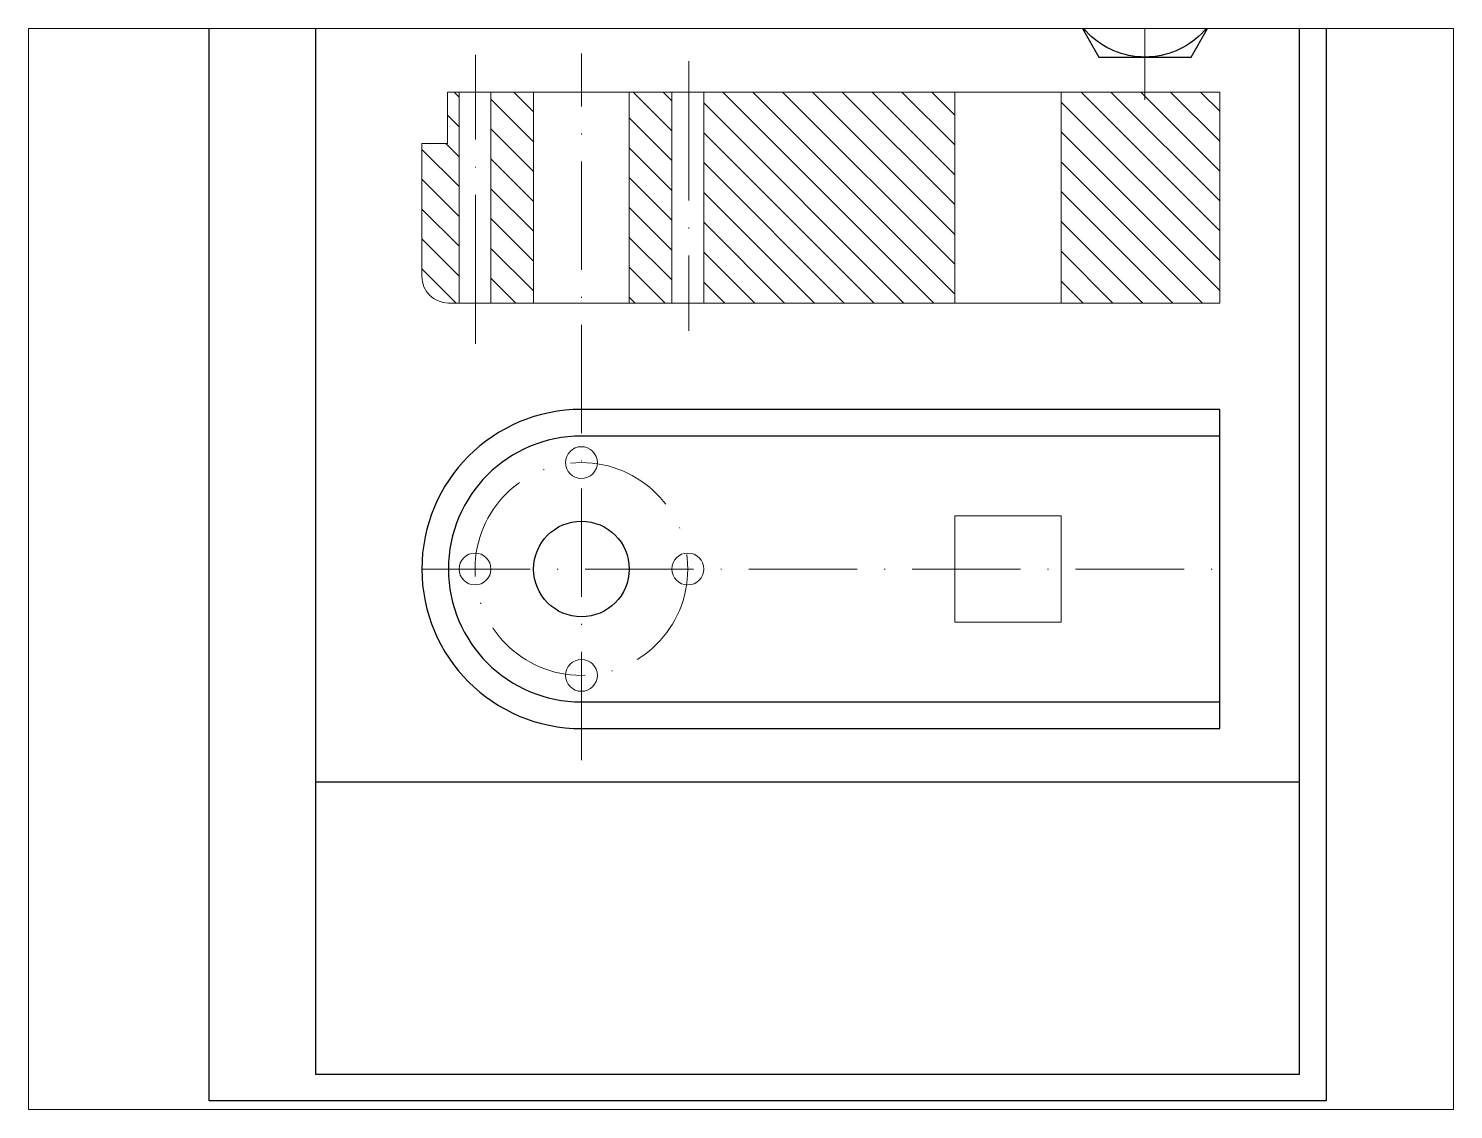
# Paper-space layout 'Лист2' of a CAD drawing. Header units: millimetres. Extents: x 26 to 231, y 20 to 176.
# The model-space entities are those that its viewports show. They can reach past a viewport. Long polylines and large blocks are cut down to what shows.
import ezdxf

# ---------------------------------------------------------------- set-up
doc = ezdxf.new("R2010")
doc.units = ezdxf.units.MM
doc.linetypes.add('ACAD_ISO10W100', pattern=[18, 12, -3, 0, -3])
for name, color, linetype, lineweight in [('Контур', 7, 'Continuous', 30), ('Оси', 7, 'ACAD_ISO10W100', 20), ('Штриховка', 7, 'Continuous', 20)]:
    doc.layers.add(name, color=color, linetype=linetype, lineweight=lineweight)
doc.layers.add('Рамка', color=7, linetype='Continuous')

# ---------------------------------------------------------------- blocks, each defined once
blk = doc.blocks.new('*U1')
at = {"layer": 'Контур', "lineweight": 20}
blk.add_circle((0, 0), 3, dxfattribs=at)
blk = doc.blocks.new('*U2')
at = {"layer": 'Контур', "color": 0, "linetype": 'ByBlock', "lineweight": -2, "transparency": 16777216}
for p, rotation in [((70, 120), 90), ((50, 100), 180), ((70, 80), 270)]:
    blk.add_blockref('*U1', p, dxfattribs=dict(at, rotation=rotation))
blk.add_blockref('*U1', (90, 100), dxfattribs=at)

msp = doc.modelspace()

# ---------------------------------------------------------------- hatches: boundary and pattern name
at = {"layer": 'Штриховка', "lineweight": 20}
h = msp.add_hatch(dxfattribs=at)
h.set_pattern_fill('ANSI31', color=256, scale=1.25, angle=90)
h.paths.add_polyline_path([(47, 189.67), (44.82, 189.67), (44.82, 180), (40, 180), (40, 155, 0.414214), (45, 150), (47, 150)])
h.paths.add_polyline_path([(61.01, 189.67), (53, 189.67), (53, 150), (61.01, 150)])
h.paths.add_polyline_path([(87, 189.67), (78.99, 189.67), (78.99, 150), (87, 150)])
h.paths.add_polyline_path([(140.19, 189.67), (93, 189.67), (93, 150), (140.19, 150)])
h.paths.add_polyline_path([(190, 180), (190, 189.67), (160.19, 189.67), (160.19, 150), (190, 150)])

# ---------------------------------------------------------------- linework, layer by layer
for p, q in [((0, 0), (0, 297)), ((210, 297), (210, 0)), ((210, 0), (0, 0))]:
    msp.add_line(p, q)
at = {"layer": 'Контур', "lineweight": 20}
for p, q in [((47, 189.67), (44.82, 189.67)), ((44.82, 189.67), (44.82, 180)), ((47, 180), (47, 189.67)), ((47, 189.67), (190, 189.67)), ((47, 189.67), (47, 150)), ((53, 189.67), (53, 150)), ((61.01, 189.67), (61.01, 150)), ((78.99, 150), (78.99, 189.67)), ((87, 189.67), (87, 150)), ((93, 189.67), (93, 150)), ((140.19, 150), (140.19, 189.67)), ((160.19, 150), (160.19, 189.67)), ((190, 189.67), (190, 180)), ((40, 180), (40, 155)), ((44.82, 180), (40, 180)), ((190, 150), (190, 180)), ((45, 150), (190, 150))]:
    msp.add_line(p, q, dxfattribs=at)
at = {"layer": 'Контур'}
for p, q in [((190, 130), (70, 130)), ((190, 70), (190, 130)), ((190, 125), (70, 125)), ((70, 75), (190, 75)), ((70, 70), (190, 70))]:
    msp.add_line(p, q, dxfattribs=at)
msp.add_lwpolyline([(167.28, 226.25), (158.62, 211.25), (167.28, 196.25), (184.6, 196.25), (193.26, 211.25), (184.6, 226.25)], close=True, dxfattribs=at)
at = {"layer": 'Контур', "lineweight": 20}
msp.add_lwpolyline([(140.19, 89.99), (160.19, 89.99), (160.19, 109.99), (140.19, 109.99)], close=True, dxfattribs=at)
at = {"layer": 'Контур'}
for centre, radius in [((175.94, 211.25), 15), ((70, 100), 8.99)]:
    msp.add_circle(centre, radius, dxfattribs=at)
at = {"layer": 'Контур', "lineweight": 15}
msp.add_arc((175.94, 211.25), 9, 173.9461, 102.5116, dxfattribs=at)
at = {"layer": 'Контур', "lineweight": 20}
msp.add_arc((45, 155), 5, 180, 270, dxfattribs=at)
at = {"layer": 'Контур'}
for radius in [30, 25]:
    msp.add_arc((70, 100), radius, 90, 270, dxfattribs=at)
at = {"layer": 'Оси', "linetype": 'ACAD_ISO10W100', "lineweight": 20}
for p, q in [((175.94, 232.93), (175.94, 188.21)), ((70, 64.06), (70, 196.9))]:
    msp.add_line(p, q, dxfattribs=at)
at = {"layer": 'Оси', "lineweight": 20}
for p, q in [((50.06, 193.32), (50.06, 196.68)), ((50.06, 150), (50.06, 193.32)), ((90.18, 189.67), (90.18, 195.46)), ((90.18, 189.67), (90.18, 144.75)), ((50.06, 150), (50.06, 142.31))]:
    msp.add_line(p, q, dxfattribs=at)
at = {"layer": 'Оси', "linetype": 'ACAD_ISO10W100'}
msp.add_line((40, 100), (190, 100), dxfattribs=at)
at = {"layer": 'Оси', "lineweight": 20}
msp.add_circle((70, 100), 20, dxfattribs=at)
at = {"layer": 'Рамка'}
msp.add_line((20, 60), (205, 60), dxfattribs=at)
at = {"layer": 'Рамка', "lineweight": 30}
msp.add_lwpolyline([(20, 5), (205, 5), (205, 292), (20, 292)], close=True, dxfattribs=at)

# ---------------------------------------------------------------- block references
at = {"layer": 'Контур', "lineweight": 20}
msp.add_blockref('*U2', (0, 0), dxfattribs=at)

psp = doc.layouts.new('Лист2')

# ---------------------------------------------------------------- viewports
at = {"layer": '0'}
psp.add_viewport(center=(128.5, 97.5), size=(205.6, 156), view_center_point=(100, 100), view_height=203.2571, dxfattribs=at)

doc.saveas('drawing.dxf')
